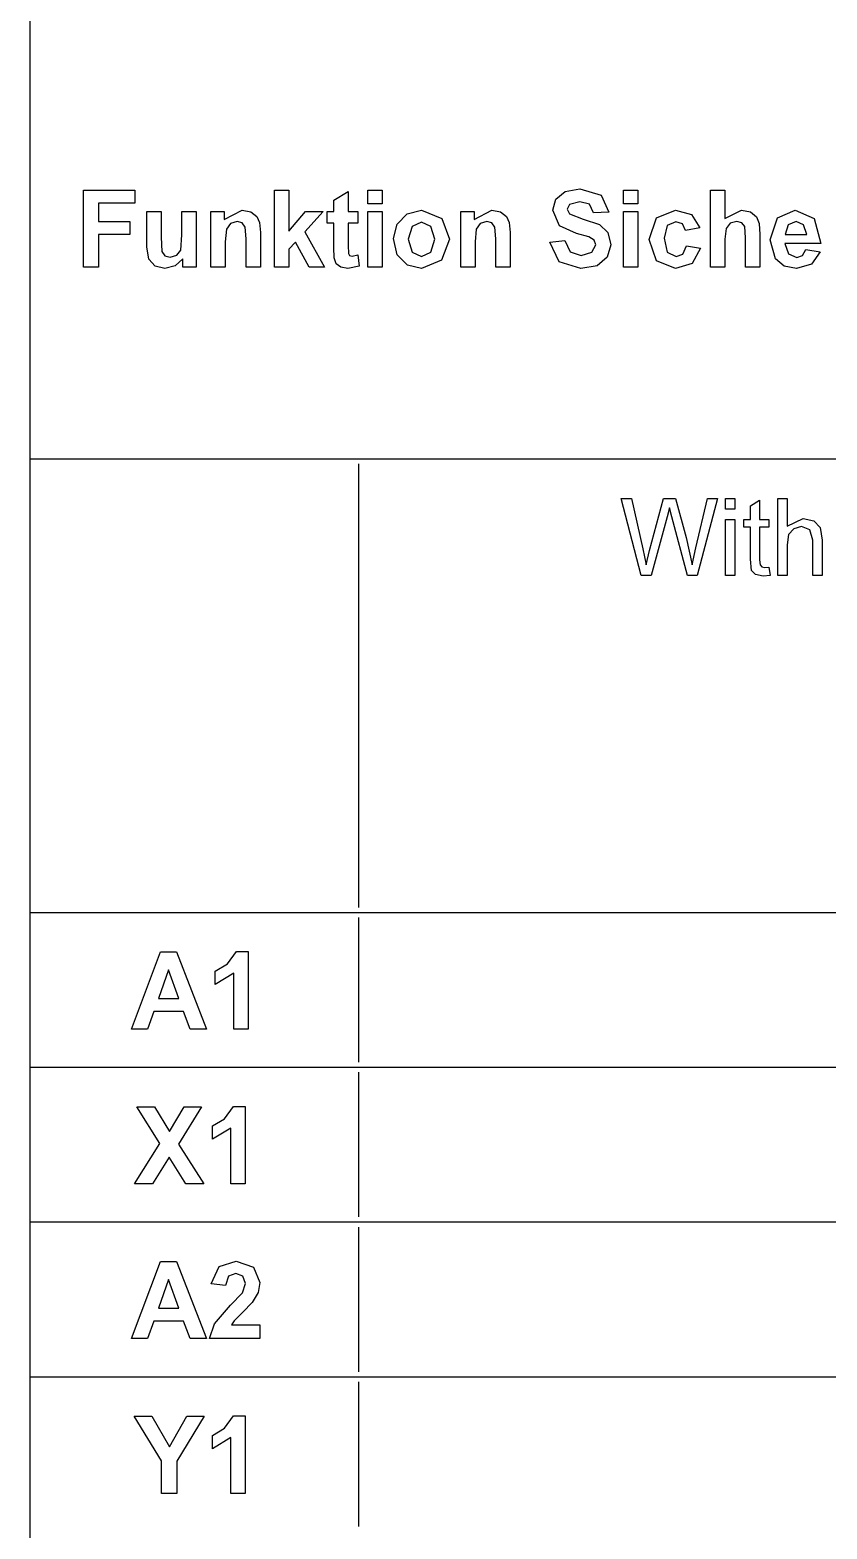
# Model space of a CAD drawing. Extents: x 22 to 299, y 7 to 289.
# Drawn here: x 22 to 42.87, y 105.17 to 144.44 of the extents above; entities that cross this region are included whole.
import ezdxf

# ---------------------------------------------------------------- set-up
doc = ezdxf.new("R2010")
doc.units = 0

msp = doc.modelspace()

# ---------------------------------------------------------------- linework, layer by layer
at = {"layer": '1'}
for p, q in [((21.999879, 276.499204), (21.999879, 15.430113)), ((22, 133.203), (30.61552, 133.203)), ((30.6155, 133.203), (87.289125, 133.203)), ((30.6155, 121.456), (30.6155, 133.070477)), ((22, 121.324), (30.61552, 121.324)), ((30.6155, 121.324), (87.156834, 121.324)), ((30.6155, 117.401), (30.6155, 121.190883)), ((22, 117.269), (30.61552, 117.269)), ((30.6155, 117.269), (87.156834, 117.269)), ((30.6155, 113.347), (30.6155, 117.136883)), ((22, 113.214), (30.61552, 113.214)), ((30.6155, 113.214), (87.156834, 113.214)), ((30.6155, 109.292), (30.6155, 113.082236)), ((22, 109.16), (30.61552, 109.16)), ((30.6155, 109.16), (87.156834, 109.16)), ((30.6155, 105.237), (30.6155, 109.026883))]:
    msp.add_line(p, q, dxfattribs=at)
at = {"layer": 'Layer 1'}
for p, q in [((23.401841, 138.224), (23.401841, 140.244202)), ((23.401841, 140.244202), (24.745218, 140.244202)), ((24.745218, 140.244202), (24.745218, 139.902449)), ((28.401056, 138.224), (28.401056, 140.244202)), ((28.401056, 140.244202), (28.776666, 140.244202)), ((28.776666, 140.244202), (28.776666, 139.172089)), ((29.953877, 139.978241), (30.330824, 140.204239)), ((30.330824, 140.204239), (30.330824, 139.687475)), ((30.848104, 139.885912), (30.848104, 140.244202)), ((30.848104, 140.244202), (31.223715, 140.244202)), ((31.223715, 140.244202), (31.223715, 139.885912)), ((35.772944, 140.003045), (36.017559, 140.208373)), ((36.017559, 140.208373), (36.403864, 140.278653)), ((36.403864, 140.278653), (36.958592, 140.11191)), ((37.541413, 139.885912), (37.541413, 140.244202)), ((37.541413, 140.244202), (37.917024, 140.244202)), ((37.917024, 140.244202), (37.917024, 139.885912)), ((39.823191, 138.224), (39.823191, 140.244202)), ((39.823191, 140.244202), (40.198803, 140.244202)), ((40.198803, 140.244202), (40.198803, 139.50144)), ((24.745218, 139.902449), (23.797502, 139.902449)), ((23.797502, 139.902449), (23.797502, 139.42427)), ((29.953877, 139.687475), (29.953877, 139.978241)), ((31.223715, 139.885912), (30.848104, 139.885912)), ((35.688732, 139.715036), (35.772944, 140.003045)), ((36.129841, 139.867998), (36.067017, 139.742596)), ((36.399853, 139.941034), (36.129841, 139.867998)), ((36.649815, 139.872132), (36.399853, 139.941034)), ((36.759424, 139.64889), (36.649815, 139.872132)), ((36.958592, 140.11191), (37.155086, 139.666804)), ((37.917024, 139.885912), (37.541413, 139.885912)), ((23.797502, 139.42427), (24.615559, 139.42427)), ((24.615559, 139.42427), (24.615559, 139.082517)), ((25.061117, 138.761434), (25.061117, 139.687475)), ((25.061117, 139.687475), (25.436728, 139.687475)), ((25.436728, 139.687475), (25.436728, 139.014993)), ((25.976752, 139.070114), (25.976752, 139.687475)), ((25.976752, 139.687475), (26.352363, 139.687475)), ((26.352363, 139.687475), (26.352363, 138.224)), ((26.739107, 138.224), (26.739107, 139.687475)), ((26.739107, 139.687475), (27.087985, 139.687475)), ((27.087985, 139.472501), (27.555828, 139.720548)), ((27.087985, 139.687475), (27.087985, 139.472501)), ((27.424832, 139.42427), (27.249724, 139.369148)), ((27.554491, 139.385685), (27.424832, 139.42427)), ((27.555828, 139.720548), (27.783065, 139.673695)), ((27.783065, 139.673695), (27.938122, 139.556561)), ((27.938122, 139.556561), (28.01164, 139.393953)), ((28.776666, 139.172089), (29.216439, 139.687475)), ((29.678935, 139.687475), (29.193715, 139.152797)), ((29.216439, 139.687475), (29.678935, 139.687475)), ((29.781443, 139.378795), (29.781443, 139.687475)), ((29.781443, 139.687475), (29.953877, 139.687475)), ((30.330824, 139.687475), (30.58747, 139.687475)), ((30.58747, 139.687475), (30.58747, 139.378795)), ((30.848104, 138.224), (30.848104, 139.687475)), ((30.848104, 139.687475), (31.223715, 139.687475)), ((31.223715, 139.687475), (31.223715, 138.224)), ((31.61449, 139.349856), (31.875145, 139.625463)), ((31.875145, 139.625463), (32.253429, 139.720548)), ((32.254766, 139.404977), (32.007478, 139.289222)), ((32.253429, 139.720548), (32.781424, 139.504196)), ((32.500718, 139.289222), (32.254766, 139.404977)), ((32.781424, 139.504196), (32.987274, 138.959872)), ((33.279113, 138.224), (33.279113, 139.687475)), ((33.279113, 139.687475), (33.62799, 139.687475)), ((33.62799, 139.472501), (34.095833, 139.720548)), ((33.62799, 139.687475), (33.62799, 139.472501)), ((33.964837, 139.42427), (33.78973, 139.369148)), ((34.094497, 139.385685), (33.964837, 139.42427)), ((34.095833, 139.720548), (34.323071, 139.673695)), ((34.323071, 139.673695), (34.478128, 139.556561)), ((34.478128, 139.556561), (34.551646, 139.393953)), ((35.869186, 139.308515), (35.688732, 139.715036)), ((36.067017, 139.742596), (36.125831, 139.619951)), ((36.125831, 139.619951), (36.489412, 139.484903)), ((36.489412, 139.484903), (36.915818, 139.338832)), ((37.155086, 139.666804), (36.759424, 139.64889)), ((37.541413, 138.224), (37.541413, 139.687475)), ((37.541413, 139.687475), (37.917024, 139.687475)), ((37.917024, 139.687475), (37.917024, 138.224)), ((38.219576, 138.954359), (38.405377, 139.517976)), ((38.405377, 139.517976), (38.907974, 139.720548)), ((38.91332, 139.416002), (38.688756, 139.315405)), ((38.907974, 139.720548), (39.319675, 139.604793)), ((39.084417, 139.358124), (38.91332, 139.416002)), ((39.319675, 139.604793), (39.54023, 139.254771)), ((40.198803, 139.50144), (40.633229, 139.720548)), ((40.507579, 139.42427), (40.340493, 139.377417)), ((40.642585, 139.387063), (40.507579, 139.42427)), ((40.633229, 139.720548), (40.86715, 139.670938)), ((40.86715, 139.670938), (41.023544, 139.544159)), ((41.023544, 139.544159), (41.095725, 139.373283)), ((41.387563, 138.944713), (41.572026, 139.513842)), ((41.572026, 139.513842), (42.038533, 139.720548)), ((42.061258, 139.42427), (41.858081, 139.331941)), ((42.038533, 139.720548), (42.538456, 139.504196)), ((42.256416, 139.336076), (42.061258, 139.42427)), ((42.538456, 139.504196), (42.713563, 138.844116)), ((24.615559, 139.082517), (23.797502, 139.082517)), ((23.797502, 139.082517), (23.797502, 138.224)), ((25.436728, 139.014993), (25.456778, 138.636033)), ((25.948682, 138.674618), (25.976752, 139.070114)), ((27.142789, 139.223077), (27.114718, 138.886836)), ((27.249724, 139.369148), (27.142789, 139.223077)), ((27.633356, 139.27682), (27.554491, 139.385685)), ((27.657415, 138.970896), (27.633356, 139.27682)), ((28.01164, 139.393953), (28.033025, 139.133504)), ((28.033025, 139.133504), (28.033026, 138.224)), ((29.193715, 139.152797), (29.713689, 138.224)), ((29.953878, 139.378795), (29.781443, 139.378795)), ((29.953878, 138.740764), (29.953878, 139.378795)), ((30.58747, 139.378795), (30.330824, 139.378795)), ((30.330824, 139.378795), (30.330824, 138.788995)), ((31.522258, 138.976408), (31.61449, 139.349856)), ((32.007478, 139.289222), (31.907226, 138.955737)), ((32.60097, 138.958494), (32.500718, 139.289222)), ((33.682795, 139.223077), (33.654724, 138.886836)), ((33.78973, 139.369148), (33.682795, 139.223077)), ((34.173361, 139.27682), (34.094497, 139.385685)), ((34.197421, 138.970896), (34.173361, 139.27682)), ((34.551646, 139.393953), (34.573035, 139.133504)), ((34.573035, 139.133504), (34.573032, 138.224)), ((36.315642, 139.1087), (35.869186, 139.308515)), ((36.632438, 139.020505), (36.315642, 139.1087)), ((36.774128, 138.932311), (36.632438, 139.020505)), ((36.915818, 139.338832), (37.132362, 139.133504)), ((37.132362, 139.133504), (37.211227, 138.812422)), ((38.688756, 139.315405), (38.605881, 138.98192)), ((39.169966, 139.18587), (39.084417, 139.358124)), ((39.54023, 139.254771), (39.169966, 139.18587)), ((39.54023, 139.254771), (39.54023, 139.254771)), ((40.23222, 139.235479), (40.198802, 138.957115)), ((40.340493, 139.377417), (40.23222, 139.235479)), ((40.718777, 139.289222), (40.642585, 139.387063)), ((40.740166, 138.997079), (40.718777, 139.289222)), ((41.095725, 139.373283), (41.115777, 139.082517)), ((41.115777, 139.082517), (41.115777, 138.224)), ((41.858081, 139.331941), (41.779216, 139.081139)), ((41.779216, 139.081139), (42.340627, 139.081139)), ((42.340627, 139.081139), (42.256416, 139.336076)), ((25.111911, 138.437596), (25.061117, 138.761434)), ((25.456778, 138.636033), (25.53297, 138.52579)), ((25.844419, 138.53957), (25.948682, 138.674618)), ((27.114718, 138.886836), (27.114718, 138.224)), ((27.657415, 138.224), (27.657415, 138.970896)), ((28.951773, 138.881323), (28.776666, 138.692532)), ((28.776666, 138.692532), (28.776666, 138.224)), ((29.308671, 138.224), (28.951773, 138.881323)), ((29.965907, 138.467912), (29.953878, 138.740764)), ((30.330824, 138.788995), (30.337506, 138.579533)), ((31.61449, 138.547839), (31.522258, 138.976408)), ((31.522258, 138.976408), (31.522258, 138.976408)), ((31.907226, 138.955737), (32.007478, 138.622253)), ((31.907226, 138.955737), (31.907226, 138.955737)), ((32.007478, 138.622253), (32.254766, 138.506498)), ((32.254766, 138.506498), (32.500718, 138.622253)), ((32.500718, 138.622253), (32.60097, 138.958494)), ((32.987274, 138.959872), (32.77875, 138.408657)), ((33.654724, 138.886836), (33.654724, 138.224)), ((34.197421, 138.224), (34.197421, 138.970896)), ((35.617888, 138.881323), (36.002856, 138.919908)), ((35.855819, 138.36456), (35.617888, 138.881323)), ((35.617888, 138.881323), (35.617888, 138.881323)), ((36.002856, 138.919908), (36.143208, 138.626387)), ((36.143208, 138.626387), (36.430598, 138.53268)), ((36.430598, 138.53268), (36.717987, 138.615362)), ((36.717987, 138.615362), (36.815566, 138.811044)), ((36.815566, 138.811044), (36.774128, 138.932311)), ((37.211227, 138.812422), (37.117658, 138.487205)), ((38.40404, 138.393499), (38.219576, 138.954359)), ((38.605881, 138.98192), (38.690093, 138.613984)), ((39.093774, 138.568509), (39.190016, 138.784861)), ((39.190016, 138.784861), (39.558944, 138.720093)), ((39.558944, 138.720093), (39.338389, 138.324597)), ((40.198802, 138.957115), (40.198802, 138.224)), ((40.740166, 138.224), (40.740166, 138.997079)), ((41.527916, 138.440352), (41.387563, 138.944713)), ((42.713563, 138.844116), (41.77253, 138.844116)), ((41.77253, 138.844116), (41.863426, 138.575399)), ((42.228343, 138.529924), (42.319238, 138.689776)), ((42.319238, 138.689776), (42.693513, 138.625009)), ((42.319238, 138.689776), (42.319238, 138.689776)), ((42.693513, 138.625009), (42.464938, 138.30117)), ((23.797502, 138.224), (23.401841, 138.224)), ((25.276324, 138.255695), (25.111911, 138.437596)), ((25.53297, 138.190927), (25.276324, 138.255695)), ((25.53297, 138.52579), (25.671986, 138.485827)), ((25.798972, 138.258451), (25.53297, 138.190927)), ((25.671986, 138.485827), (25.844419, 138.53957)), ((26.003486, 138.443108), (25.798972, 138.258451)), ((26.003486, 138.224), (26.003486, 138.443108)), ((26.352363, 138.224), (26.003486, 138.224)), ((27.114718, 138.224), (26.739107, 138.224)), ((28.033026, 138.224), (27.657415, 138.224)), ((28.776666, 138.224), (28.401056, 138.224)), ((29.713689, 138.224), (29.308671, 138.224)), ((30.018038, 138.316328), (29.965907, 138.467912)), ((30.138341, 138.225378), (30.018038, 138.316328)), ((30.321468, 138.190927), (30.138341, 138.225378)), ((30.618214, 138.248805), (30.321468, 138.190927)), ((30.337506, 138.579533), (30.370925, 138.531302)), ((30.370925, 138.531302), (30.435086, 138.51201)), ((30.435086, 138.51201), (30.586132, 138.549217)), ((30.586132, 138.549217), (30.618214, 138.248805)), ((31.223715, 138.224), (30.848104, 138.224)), ((31.883165, 138.281878), (31.61449, 138.547839)), ((32.256103, 138.190927), (31.883165, 138.281878)), ((32.77875, 138.408657), (32.256103, 138.190927)), ((33.654724, 138.224), (33.279113, 138.224)), ((34.573032, 138.224), (34.197421, 138.224)), ((36.426588, 138.188171), (35.855819, 138.36456)), ((36.852993, 138.261207), (36.426588, 138.188171)), ((37.117658, 138.487205), (36.852993, 138.261207)), ((37.917024, 138.224), (37.541413, 138.224)), ((38.90129, 138.190927), (38.40404, 138.393499)), ((38.690093, 138.613984), (38.918668, 138.506498)), ((39.338389, 138.324597), (38.90129, 138.190927)), ((38.918668, 138.506498), (39.093774, 138.568509)), ((40.198802, 138.224), (39.823191, 138.224)), ((41.115777, 138.224), (40.740166, 138.224)), ((41.753817, 138.253283), (41.527916, 138.440352)), ((42.07596, 138.190927), (41.753817, 138.253283)), ((41.863426, 138.575399), (42.07997, 138.480315)), ((42.464938, 138.30117), (42.07596, 138.190927)), ((42.07997, 138.480315), (42.228343, 138.529924)), ((38.005991, 130.148), (37.486017, 132.168202)), ((37.486017, 132.168202), (37.752019, 132.168202)), ((37.752019, 132.168202), (38.050102, 130.843908)), ((38.221199, 130.803945), (38.594137, 132.168202)), ((38.594137, 132.168202), (38.906923, 132.168202)), ((38.906923, 132.168202), (39.187629, 131.145698)), ((39.437591, 130.870091), (39.74503, 132.168202)), ((40.005686, 132.168202), (39.468335, 130.148)), ((39.74503, 132.168202), (40.005686, 132.168202)), ((40.218637, 131.882948), (40.218637, 132.168202)), ((40.218637, 132.168202), (40.459242, 132.168202)), ((40.459242, 132.168202), (40.459242, 131.882948)), ((40.869147, 131.973899), (41.108415, 132.122726)), ((40.869147, 131.611475), (40.869147, 131.973899)), ((41.108415, 132.122726), (41.108415, 131.611475)), ((41.586075, 130.148), (41.586075, 132.168202)), ((41.586075, 132.168202), (41.82668, 132.168202)), ((41.82668, 132.168202), (41.82668, 131.443354)), ((38.686369, 131.687267), (38.270657, 130.148)), ((38.743847, 131.924289), (38.686369, 131.687267)), ((38.805334, 131.687267), (38.743847, 131.924289)), ((39.218373, 130.148), (38.805334, 131.687267)), ((40.459242, 131.882948), (40.218637, 131.882948)), ((40.218637, 130.148), (40.218637, 131.611475)), ((40.218637, 131.611475), (40.459242, 131.611475)), ((40.459242, 131.611475), (40.459242, 130.148)), ((40.692704, 131.41855), (40.692704, 131.611475)), ((40.692704, 131.611475), (40.869147, 131.611475)), ((41.108415, 131.611475), (41.350357, 131.611475)), ((41.350357, 131.611475), (41.350357, 131.41855)), ((41.82668, 131.443354), (42.251749, 131.644548)), ((42.251749, 131.644548), (42.525771, 131.57978)), ((42.525771, 131.57978), (42.691521, 131.403391)), ((40.869147, 131.41855), (40.692704, 131.41855)), ((40.869147, 130.576569), (40.869147, 131.41855)), ((41.350357, 131.41855), (41.108415, 131.41855)), ((41.108415, 131.41855), (41.108415, 130.562789)), ((41.866781, 131.218734), (41.82668, 130.948639)), ((42.00045, 131.373075), (41.866781, 131.218734)), ((42.202291, 131.430952), (42.00045, 131.373075)), ((42.422846, 131.345514), (42.202291, 131.430952)), ((42.501711, 131.075419), (42.422846, 131.345514)), ((42.691521, 131.403391), (42.742315, 131.075419)), ((38.050102, 130.843908), (38.132977, 130.430498)), ((38.132977, 130.430498), (38.221199, 130.803945)), ((39.187629, 131.145698), (39.340012, 130.430498)), ((39.340012, 130.430498), (39.437591, 130.870091)), ((41.82668, 130.948639), (41.82668, 130.148)), ((42.501711, 130.148), (42.501711, 131.075419)), ((42.742315, 131.075419), (42.742315, 130.148)), ((40.898554, 130.283048), (40.869147, 130.576569)), ((41.108415, 130.562789), (41.120445, 130.426363)), ((41.120445, 130.426363), (41.161883, 130.378132)), ((41.161883, 130.378132), (41.244758, 130.360218)), ((41.244758, 130.360218), (41.350357, 130.369864)), ((41.350357, 130.369864), (41.385109, 130.150756)), ((41.350357, 130.369864), (41.350357, 130.369864)), ((38.270657, 130.148), (38.005991, 130.148)), ((39.468335, 130.148), (39.218373, 130.148)), ((40.459242, 130.148), (40.218637, 130.148)), ((41.000141, 130.171427), (40.898554, 130.283048)), ((41.203319, 130.128707), (41.000141, 130.171427)), ((41.385109, 130.150756), (41.203319, 130.128707)), ((41.82668, 130.148), (41.586075, 130.148)), ((42.742315, 130.148), (42.501711, 130.148)), ((24.658, 118.269), (25.421252, 120.289202)), ((25.421252, 120.289202), (25.839638, 120.289202)), ((25.839638, 120.289202), (26.624277, 118.269)), ((27.170525, 119.973631), (27.40712, 120.29747)), ((27.40712, 120.29747), (27.711886, 120.29747)), ((27.711886, 120.29747), (27.711886, 118.269)), ((25.625767, 119.817913), (25.361101, 119.068261)), ((25.895779, 119.068261), (25.625767, 119.817913)), ((26.851055, 119.786218), (27.170525, 119.973631)), ((26.851055, 119.434819), (26.851055, 119.786218)), ((27.336275, 119.728341), (26.851055, 119.434819)), ((27.336275, 118.269), (27.336275, 119.728341)), ((25.361101, 119.068261), (25.895779, 119.068261)), ((25.239462, 118.727886), (25.077722, 118.269)), ((26.022765, 118.727886), (25.239462, 118.727886)), ((26.193862, 118.269), (26.022765, 118.727886)), ((25.077722, 118.269), (24.658, 118.269)), ((26.624277, 118.269), (26.193862, 118.269)), ((27.711886, 118.269), (27.336275, 118.269)), ((25.403184, 115.268198), (24.796325, 116.234202)), ((24.796325, 116.234202), (25.258821, 116.234202)), ((25.258821, 116.234202), (25.651809, 115.585146)), ((25.651809, 115.585146), (26.036777, 116.234202)), ((26.495263, 116.234202), (25.88573, 115.25304)), ((26.036777, 116.234202), (26.495263, 116.234202)), ((27.09546, 115.918631), (27.332055, 116.24247)), ((27.332055, 116.24247), (27.636821, 116.24247)), ((27.636821, 116.24247), (27.636821, 114.214)), ((26.77599, 115.731218), (27.09546, 115.918631)), ((26.77599, 115.379819), (26.77599, 115.731218)), ((27.26121, 115.673341), (26.77599, 115.379819)), ((27.26121, 114.214), (27.26121, 115.673341)), ((24.7335, 114.214), (25.403184, 115.268198)), ((25.88573, 115.25304), (26.555414, 114.214)), ((25.643789, 114.912665), (25.208026, 114.214)), ((26.078214, 114.214), (25.643789, 114.912665)), ((25.208026, 114.214), (24.7335, 114.214)), ((26.555414, 114.214), (26.078214, 114.214)), ((27.636821, 114.214), (27.26121, 114.214)), ((24.658, 110.16), (25.421252, 112.180202)), ((25.421252, 112.180202), (25.839638, 112.180202)), ((25.839638, 112.180202), (26.624277, 110.16)), ((26.746793, 111.590402), (26.956654, 112.049288)), ((26.956654, 112.049288), (27.397763, 112.18847)), ((27.397763, 112.18847), (27.853576, 112.02724)), ((27.853576, 112.02724), (28.019326, 111.626231)), ((25.625767, 111.708913), (25.361101, 110.959261)), ((25.895779, 110.959261), (25.625767, 111.708913)), ((27.121067, 111.551817), (26.746793, 111.590402)), ((27.201269, 111.794351), (27.121067, 111.551817)), ((27.388406, 111.867387), (27.201269, 111.794351)), ((27.574207, 111.797107), (27.388406, 111.867387)), ((27.56485, 111.361648), (27.642378, 111.59867)), ((27.642378, 111.59867), (27.574207, 111.797107)), ((28.019326, 111.626231), (27.971205, 111.365782)), ((27.2534, 111.030919), (27.56485, 111.361648)), ((27.971205, 111.365782), (27.821495, 111.108089)), ((25.361101, 110.959261), (25.895779, 110.959261)), ((26.831005, 110.54585), (27.2534, 111.030919)), ((27.575543, 110.850396), (27.349642, 110.627154)), ((27.821495, 111.108089), (27.575543, 110.850396)), ((25.239462, 110.618886), (25.077722, 110.16)), ((26.022765, 110.618886), (25.239462, 110.618886)), ((26.193862, 110.16), (26.022765, 110.618886)), ((26.702682, 110.16), (26.831005, 110.54585)), ((27.349642, 110.627154), (27.27345, 110.519668)), ((27.27345, 110.519668), (28.019326, 110.519668)), ((28.019326, 110.519668), (28.019326, 110.16)), ((25.077722, 110.16), (24.658, 110.16)), ((26.624277, 110.16), (26.193862, 110.16)), ((28.019326, 110.16), (26.702682, 110.16)), ((25.447295, 106.955249), (24.72949, 108.125202)), ((24.72949, 108.125202), (25.193323, 108.125202)), ((25.193323, 108.125202), (25.654482, 107.32594)), ((25.654482, 107.32594), (26.106285, 108.125202)), ((26.562098, 108.125202), (25.841619, 106.952493)), ((26.106285, 108.125202), (26.562098, 108.125202)), ((27.09546, 107.809631), (27.332055, 108.13347)), ((27.332055, 108.13347), (27.636821, 108.13347)), ((27.636821, 108.13347), (27.636821, 106.105)), ((26.77599, 107.622218), (27.09546, 107.809631)), ((26.77599, 107.270819), (26.77599, 107.622218)), ((27.26121, 107.564341), (26.77599, 107.270819)), ((27.26121, 106.105), (27.26121, 107.564341)), ((25.447295, 106.105), (25.447295, 106.955249)), ((25.841619, 106.952493), (25.841619, 106.105)), ((25.841619, 106.105), (25.447295, 106.105)), ((27.636821, 106.105), (27.26121, 106.105))]:
    msp.add_line(p, q, dxfattribs=at)

doc.saveas('drawing.dxf')
